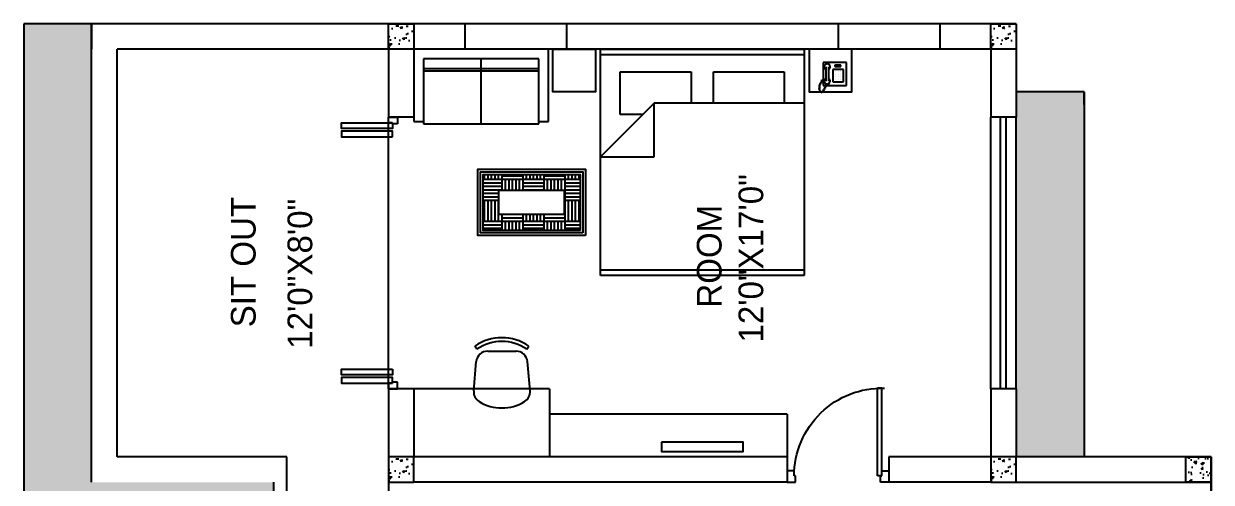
# Model space of a CAD drawing. Extents: x 22122 to 25969, y -3246 to 705.
# Drawn here: x 23225.7 to 23645.7, y -2080.5 to -1918.5 of the extents above; entities that cross this region are included whole.
import ezdxf

# ---------------------------------------------------------------- set-up
doc = ezdxf.new("R2010")
doc.units = 0
doc.header["$LTSCALE"] = 20
doc.header["$MEASUREMENT"] = 0
for name, color, linetype in [('COLUMN', 31, 'Continuous'), ('DOOR', 1, 'Continuous'), ('FURN', 10, 'Continuous'), ('HATCH', 254, 'Continuous'), ('Roof lilne', 31, 'Continuous'), ('text', 2, 'Continuous'), ('tile', 22, 'Continuous'), ('wall', 13, 'Continuous'), ('WINDOW', 4, 'Continuous')]:
    doc.layers.add(name, color=color, linetype=linetype)
doc.styles.add('style5', font='tt0142m_.ttf')
pattern_1 = [(4.9697, (-16547.68897, -178708.16906), (-96.00000841214, -7.99993045606), [7.387776, -177.306568]), (270, (-16540.329, -178707.529), (8, -8), [0.64, -7.36]), (90, (-16539.689, -178715.529), (-8, 8), [2.24, -5.76]), (180, (-16539.689, -178713.289), (-8, -8), [0.8, -7.2]), (360, (-16540.489, -178708.169), (8, 8), [0.8, -7.2]), (90, (-16539.689, -178708.169), (-8, 8), [0.64, -7.36]), (90, (-16540.329, -178715.529), (-8, 8), [1.6, -6.4]), (175.0303, (-16540.32897, -178713.92906), (-96.00000841214, 7.99993045606), [7.387776, -177.306568]), (142.6961, (-16540.72897, -178713.92906), (136.0000859335, -103.99988711906), [2.112064, -209.094]), (108.4349, (-16542.409, -178712.649), (-7.999987226, 16.000003477), [2.023856, -23.27436]), (71.5651, (-16543.049, -178710.729), (-7.999987226, -16.000003477), [2.023856, -23.27436]), (37.3039, (-16542.40897, -178708.80906), (136.0000859335, 103.99988711906), [2.112064, -209.094]), (110.2249, (-16541.84897, -178712.24906), (32.0000666848, -87.9999781147), [1.61988, -160.367776]), (69.7751, (-16542.40897, -178710.72906), (32.0000666848, 87.9999781147), [1.61988, -160.367776]), (37.4054, (-16541.84897, -178709.20906), (103.99993971984, 80.0000796209), [1.712072, -169.4954]), (142.5946, (-16540.48897, -178713.28906), (103.99993971984, -80.0000796209), [1.712072, -169.4954])]

# ---------------------------------------------------------------- blocks, each defined once
blk = doc.blocks.new('A$C3B4262AC')
at = {"layer": 'DOOR'}
for p, q in [((0, 4), (0, 0)), ((2.5, 4), (0, 4)), ((0, 0), (3, 0)), ((2.5, 2.25), (2.5, 4)), ((3, 2.25), (2.5, 2.25)), ((3, 0), (3, 2.25))]:
    blk.add_line(p, q, dxfattribs=at)
blk = doc.blocks.new('DR1H902')
at = {"color": 0}
for p, q in [((-0.5, 0), (-0.5, 1)), ((-0.5, 1), (-0.45, 1)), ((-0.45, 0), (-0.45, 1)), ((-0.5, 0), (-0.45, 0))]:
    blk.add_line(p, q, dxfattribs=at)
blk.add_arc((-0.5, 0), 1, 0, 91.707, dxfattribs=at)
blk = doc.blocks.new('A$C1F9E242A')
blk.add_blockref('A$C3B4262AC', (0, 0))
at = {"xscale": -1}
blk.add_blockref('A$C3B4262AC', (36, 0), dxfattribs=at)
at = {"layer": 'DOOR', "xscale": -31, "yscale": 31, "zscale": 68.88888888888889}
blk.add_blockref('DR1H902', (18, 2.25), dxfattribs=at)
blk = doc.blocks.new('*U69')
blk.add_blockref('A$C1F9E242A', (-36, -2))
blk = doc.blocks.new('SOFA')
at = {"color": 1}
for p, q in [((28, 4), (-28, 4)), ((-28, 4), (-28, -26)), ((24, 0), (-24, 0)), ((-24, 0), (-24, -27)), ((0, -27), (0, 0)), ((28, -26), (28, 4)), ((-24, -4), (24, -4)), ((24, -27), (24, 0)), ((24, -27), (24, 0)), ((-24, -5), (24, -5)), ((-28, -26), (-24, -26)), ((-24, -27), (24, -27)), ((24, -26), (28, -26))]:
    blk.add_line(p, q, dxfattribs=at)
blk = doc.blocks.new('RECTANG')
for p, q in [((1, 1), (0, 1)), ((0, 1), (0, 0)), ((1, 0), (1, 1)), ((0, 0), (1, 0))]:
    blk.add_line(p, q)
blk = doc.blocks.new('BEDKING')
at = {"color": 0}
for p, q in [((-78, -36), (-78, 36)), ((-19, 36), (-19, -17)), ((-2, 36), (-2, -36)), ((-8, 29), (-19, 29)), ((-8, 4), (-8, 29)), ((-19, 4), (-8, 4)), ((-8, -4), (-19, -4)), ((-8, -29), (-8, -4)), ((-38, -17), (-19, -17)), ((-38, -36), (-38, -17)), ((-19, -17), (-38, -36)), ((-23, -21), (-23, -29)), ((-23, -29), (-8, -29))]:
    blk.add_line(p, q, dxfattribs=at)
at = {"color": 0, "xscale": 80, "yscale": 72, "zscale": 80}
blk.add_blockref('RECTANG', (-80, -36), dxfattribs=at)
blk = doc.blocks.new('FNPHONE')
at = {"color": 0}
for p, q in [((0.92, 6.54), (0.92, 1.54)), ((1.92, 6.54), (1.92, 1.54)), ((4.33, 4.85), (4.33, 4.85)), ((5.27, 4.85), (5.27, 4.85)), ((6.21, 4.85), (6.21, 4.85)), ((-0.9, 0.22), (-1.5, 0.02)), ((-0.7, 0.62), (-1.3, 0.42)), ((-0.5, 1.02), (-1.1, 0.82)), ((-0.3, 1.42), (-0.9, 1.22)), ((-0.1, 1.82), (-0.7, 1.62)), ((1.06, 0.56), (0.7, -0.58)), ((4.33, 3.91), (4.33, 3.91)), ((4.33, 2.97), (4.33, 2.97)), ((4.33, 2.03), (4.33, 2.03)), ((5.27, 3.91), (5.27, 3.91)), ((5.27, 2.97), (5.27, 2.97)), ((5.27, 2.03), (5.27, 2.03)), ((6.21, 3.91), (6.21, 3.91)), ((6.21, 2.97), (6.21, 2.97)), ((6.21, 2.03), (6.21, 2.03)), ((-1.1, -0.18), (-1.7, -0.38)), ((-1.1, -0.58), (-1.7, -0.78)), ((-1.1, -0.98), (-1.7, -1.18)), ((-1.1, -1.38), (-1.7, -1.58)), ((-0.9, -1.78), (-1.5, -1.98)), ((-0.7, -2.18), (-1.3, -2.38)), ((-0.23, -2.46), (-0.83, -2.66)), ((0.3, -1.98), (-0.3, -2.18)), ((0.5, -1.58), (-0.1, -1.78)), ((0.7, -1.18), (0.1, -1.38)), ((0.9, -0.78), (0.3, -0.98))]:
    blk.add_line(p, q, dxfattribs=at)
for centre, start, end in [((1.42, 6.54), 298.4915, 241.5085), ((1.42, 1.54), 118.4915, 61.5085)]:
    blk.add_arc(centre, 1.05, start, end, dxfattribs=at)
for p, xscale, yscale, zscale in [((0, 0), 8.20528234483245, 8.104073169521023, 8.20528234483245), ((3.4, 1.25), 3.75, 4.375, 3.75), ((4.18, 6.72), 2.03125, 0.46875, 2.03125)]:
    blk.add_blockref('RECTANG', p, dxfattribs=dict(at, xscale=xscale, yscale=yscale, zscale=zscale))
blk = doc.blocks.new('CHAIR1')
at = {"color": 0}
for p, q in [((6.09, 9.96), (16.38, 9.07)), ((20.77, 8.8), (21.88, 9.57)), ((20.09, 5.02), (20.09, -5.02)), ((6.09, -9.96), (16.38, -9.07)), ((20.77, -8.8), (21.88, -9.57))]:
    blk.add_line(p, q, dxfattribs=at)
for centre, radius, start, end in [((5.74, 5.91), 4.06, 85.0303, 148.407), ((16.03, 5.02), 4.06, 0, 85.0303), ((7.9, 0), 15.59, 325.6197, 34.3803), ((7.9, 0), 16.94, 325.6197, 34.3803), ((15.35, 0), 15.35, 148.407, 211.593), ((5.74, -5.91), 4.06, 211.593, 274.9697), ((16.03, -5.02), 4.06, 274.9697, 0)]:
    blk.add_arc(centre, radius, start, end, dxfattribs=at)

msp = doc.modelspace()

# ---------------------------------------------------------------- hatches: boundary and pattern name
at = {"layer": 'FURN'}
h = msp.add_hatch(dxfattribs=at)
h.set_pattern_fill('AR-PARQ1', color=9, scale=0.61875, angle=-90, style=0)
h.set_pattern_definition([(180, (29379.392, 2874.924), (-7.425, -7.425), [7.425, -7.425]), (180, (29379.392, 2876.161), (-7.425, -7.425), [7.425, -7.425]), (180, (29379.392, 2877.399), (-7.425, -7.425), [7.425, -7.425]), (180, (29379.392, 2878.636), (-7.425, -7.425), [7.425, -7.425]), (180, (29379.392, 2879.874), (-7.425, -7.425), [7.425, -7.425]), (180, (29379.392, 2881.111), (-7.425, -7.425), [7.425, -7.425]), (180, (29379.392, 2882.349), (-7.425, -7.425), [7.425, -7.425]), (90, (29371.967, 2874.924), (7.425, 7.425), [7.425, -7.425]), (90, (29370.73, 2874.924), (7.425, 7.425), [7.425, -7.425]), (90, (29369.492, 2874.924), (7.425, 7.425), [7.425, -7.425]), (90, (29368.255, 2874.924), (7.425, 7.425), [7.425, -7.425]), (90, (29367.017, 2874.924), (7.425, 7.425), [7.425, -7.425]), (90, (29365.78, 2874.924), (7.425, 7.425), [7.425, -7.425]), (90, (29364.542, 2874.924), (7.425, 7.425), [7.425, -7.425])])
h.paths.add_polyline_path([(23388.12, -1991.53), (23388.12, -1971.74), (23422.45, -1971.74), (23422.45, -1991.53)])
h.paths.add_polyline_path([(23416.83, -1985.96), (23416.83, -1977.31), (23393.64, -1977.31), (23393.64, -1985.96)], flags=16)
at = {"layer": 'HATCH'}
h = msp.add_hatch(dxfattribs=at)
h.set_pattern_fill('AR-CONC', color=8, angle=90, style=0)
h.set_pattern_definition([(140, (-14337.8594, -175412.595), (0.62752135, 7.17260183), [0.75, -8.25]), (85, (-14337.8594, -175412.595), (-7.52192134, -1.38751334), [0.6, -6.6]), (190.4514, (-14337.807, -175411.997), (-6.89439542, 5.78509382), [0.6374019, -7.01142112]), (136.1842, (-14339.859, -175412.595), (1.65519014, 10.6724105), [1.125, -12.375]), (186.6356, (-14339.721, -175411.705), (-9.7411787, 9.34662706), [0.9561029, -10.51713]), (81.1842, (-14339.859, -175412.595), (-9.741186, 9.34661945), [0.9, -9.9]), (111, (-14339.3594, -175411.595), (4.0261889, 5.96907052), [0.75, -8.25]), (56, (-14339.3594, -175411.595), (-7.25150045, 2.43315332), [0.6, -6.6]), (161.4514, (-14339.024, -175411.0974), (-3.22530497, 8.40222629), [0.6374019, -7.01142112]), (127.5, (-14337.8594, -175412.5948), (-3.32893854, 0.121598553), [0, -6.52, 0, -6.7, 0, -6.625]), (97.5, (-14337.8594, -175412.5948), (-3.94411712, 2.630695374), [0, -3.82, 0, -6.37, 0, -2.525]), (57.5, (-14337.8594, -175414.8248), (0.225548717, 5.33822436), [0, -2.5, 0, -7.8, 0, -10.35]), (47.5, (-14337.8594, -175415.825), (-1.00104982, 5.83186169), [0, -3.25, 0, -5.18, 0, -7.35])])
h.paths.add_polyline_path([(23354.67, -1918.54), (23354.67, -1927.54), (23363.67, -1927.54), (23363.67, -1918.54)])
h = msp.add_hatch(dxfattribs=at)
h.set_pattern_fill('AR-CONC', color=8, angle=90, style=0)
h.set_pattern_definition([(140, (-14124.8594, -175412.595), (0.62752135, 7.17260183), [0.75, -8.25]), (85, (-14124.8594, -175412.595), (-7.52192134, -1.38751334), [0.6, -6.6]), (190.4514, (-14124.807, -175411.997), (-6.89439542, 5.78509382), [0.6374019, -7.01142112]), (136.1842, (-14126.859, -175412.595), (1.65519014, 10.6724105), [1.125, -12.375]), (186.6356, (-14126.721, -175411.705), (-9.7411787, 9.34662706), [0.9561029, -10.51713]), (81.1842, (-14126.859, -175412.595), (-9.741186, 9.34661945), [0.9, -9.9]), (111, (-14126.3594, -175411.595), (4.0261889, 5.96907052), [0.75, -8.25]), (56, (-14126.3594, -175411.595), (-7.25150045, 2.43315332), [0.6, -6.6]), (161.4514, (-14126.024, -175411.0974), (-3.22530497, 8.40222629), [0.6374019, -7.01142112]), (127.5, (-14124.8594, -175412.5948), (-3.32893854, 0.121598553), [0, -6.52, 0, -6.7, 0, -6.625]), (97.5, (-14124.8594, -175412.5948), (-3.94411712, 2.630695374), [0, -3.82, 0, -6.37, 0, -2.525]), (57.5, (-14124.8594, -175414.8248), (0.225548717, 5.33822436), [0, -2.5, 0, -7.8, 0, -10.35]), (47.5, (-14124.8594, -175415.825), (-1.00104982, 5.83186169), [0, -3.25, 0, -5.18, 0, -7.35])])
h.paths.add_polyline_path([(23567.67, -1918.54), (23567.67, -1927.54), (23576.67, -1927.54), (23576.67, -1918.54)])
h = msp.add_hatch(dxfattribs=at)
h.set_pattern_fill('AR-CONC', color=8, angle=90, style=0)
h.set_pattern_definition([(140, (-14337.8594, -175565.5933), (0.62752135, 7.17260183), [0.75, -8.25]), (85, (-14337.8594, -175565.593), (-7.52192134, -1.38751334), [0.6, -6.6]), (190.4514, (-14337.807, -175564.9956), (-6.89439542, 5.78509382), [0.6374019, -7.01142112]), (136.1842, (-14339.859, -175565.593), (1.65519014, 10.6724105), [1.125, -12.375]), (186.6356, (-14339.721, -175564.704), (-9.7411787, 9.34662706), [0.9561029, -10.51713]), (81.1842, (-14339.859, -175565.593), (-9.741186, 9.34661945), [0.9, -9.9]), (111, (-14339.3594, -175564.5933), (4.0261889, 5.96907052), [0.75, -8.25]), (56, (-14339.3594, -175564.593), (-7.25150045, 2.43315332), [0.6, -6.6]), (161.4514, (-14339.024, -175564.096), (-3.22530497, 8.40222629), [0.6374019, -7.01142112]), (127.5, (-14337.8594, -175565.5933), (-3.32893854, 0.121598553), [0, -6.52, 0, -6.7, 0, -6.625]), (97.5, (-14337.8594, -175565.5933), (-3.94411712, 2.630695374), [0, -3.82, 0, -6.37, 0, -2.525]), (57.5, (-14337.8594, -175567.8233), (0.225548717, 5.33822436), [0, -2.5, 0, -7.8, 0, -10.35]), (47.5, (-14337.8594, -175568.8233), (-1.00104982, 5.83186169), [0, -3.25, 0, -5.18, 0, -7.35])])
h.paths.add_polyline_path([(23354.67, -2071.54), (23354.67, -2080.54), (23363.67, -2080.54), (23363.67, -2071.54)])
h = msp.add_hatch(dxfattribs=at)
h.set_pattern_fill('AR-CONC', color=8, angle=90, style=0)
h.set_pattern_definition([(140, (-14124.8594, -175565.5933), (0.62752135, 7.17260183), [0.75, -8.25]), (85, (-14124.8594, -175565.593), (-7.52192134, -1.38751334), [0.6, -6.6]), (190.4514, (-14124.807, -175564.9956), (-6.89439542, 5.78509382), [0.6374019, -7.01142112]), (136.1842, (-14126.859, -175565.593), (1.65519014, 10.6724105), [1.125, -12.375]), (186.6356, (-14126.721, -175564.704), (-9.7411787, 9.34662706), [0.9561029, -10.51713]), (81.1842, (-14126.859, -175565.593), (-9.741186, 9.34661945), [0.9, -9.9]), (111, (-14126.3594, -175564.5933), (4.0261889, 5.96907052), [0.75, -8.25]), (56, (-14126.3594, -175564.593), (-7.25150045, 2.43315332), [0.6, -6.6]), (161.4514, (-14126.024, -175564.096), (-3.22530497, 8.40222629), [0.6374019, -7.01142112]), (127.5, (-14124.8594, -175565.5933), (-3.32893854, 0.121598553), [0, -6.52, 0, -6.7, 0, -6.625]), (97.5, (-14124.8594, -175565.5933), (-3.94411712, 2.630695374), [0, -3.82, 0, -6.37, 0, -2.525]), (57.5, (-14124.8594, -175567.8233), (0.225548717, 5.33822436), [0, -2.5, 0, -7.8, 0, -10.35]), (47.5, (-14124.8594, -175568.8233), (-1.00104982, 5.83186169), [0, -3.25, 0, -5.18, 0, -7.35])])
h.paths.add_polyline_path([(23567.67, -2071.54), (23567.67, -2080.54), (23576.67, -2080.54), (23576.67, -2071.54)])
h = msp.add_hatch(dxfattribs=at)
h.set_pattern_fill('AR-CONC', color=8, angle=90, style=0)
h.set_pattern_definition([(140, (-18352.554, -178326.153), (0.62752135, 7.17260183), [0.75, -8.25]), (85, (-18352.554, -178326.153), (-7.52192134, -1.38751334), [0.6, -6.6]), (190.4514, (-18352.5014, -178325.555), (-6.89439542, 5.78509382), [0.6374019, -7.01142112]), (136.1842, (-18354.554, -178326.153), (1.65519014, 10.6724105), [1.125, -12.375]), (186.6356, (-18354.416, -178325.264), (-9.7411787, 9.34662706), [0.9561029, -10.51713]), (81.1842, (-18354.554, -178326.153), (-9.741186, 9.34661945), [0.9, -9.9]), (111, (-18354.054, -178325.153), (4.0261889, 5.96907052), [0.75, -8.25]), (56, (-18354.054, -178325.153), (-7.25150045, 2.43315332), [0.6, -6.6]), (161.4514, (-18353.718, -178324.6555), (-3.22530497, 8.40222629), [0.6374019, -7.01142112]), (127.5, (-18352.5537, -178326.153), (-3.32893854, 0.121598553), [0, -6.52, 0, -6.7, 0, -6.625]), (97.5, (-18352.5537, -178326.153), (-3.94411712, 2.630695374), [0, -3.82, 0, -6.37, 0, -2.525]), (57.5, (-18352.5537, -178328.383), (0.225548717, 5.33822436), [0, -2.5, 0, -7.8, 0, -10.35]), (47.5, (-18352.5537, -178329.383), (-1.00104982, 5.83186169), [0, -3.25, 0, -5.18, 0, -7.35])])
h.paths.add_polyline_path([(23645.67, -2071.54), (23636.67, -2071.54), (23636.67, -2080.54), (23645.67, -2080.54)])
at = {"layer": 'tile'}
h = msp.add_hatch(dxfattribs=at)
h.set_pattern_fill('SPANTILE', color=256, scale=8, angle=90, style=0)
h.set_pattern_definition(pattern_1)
h.paths.add_polyline_path([(23225.67, -2395.54), (23249.67, -2395.54), (23249.67, -2233.54), (23314.17, -2233.54), (23314.17, -2161.54), (23314.17, -2152.54), (23314.17, -2080.54), (23249.67, -2080.54), (23249.67, -1918.54), (23225.67, -1918.54)])
h = msp.add_hatch(dxfattribs=at)
h.set_pattern_fill('SPANTILE', color=256, scale=8, angle=90, style=0)
h.set_pattern_definition(pattern_1)
h.paths.add_polyline_path([(23576.67, -2367.04), (23576.67, -2371.54), (23600.67, -2371.54), (23600.67, -2367.04)])
h.paths.add_polyline_path([(23576.67, -2262.04), (23576.67, -2266.54), (23576.67, -2270.54), (23576.67, -2358.54), (23576.67, -2362.54), (23576.67, -2367.04), (23600.67, -2367.04), (23600.67, -2262.04)])
h.paths.add_polyline_path([(23576.67, -2257.54), (23576.67, -2262.04), (23600.67, -2262.04), (23600.67, -2257.54)])
h.paths.add_polyline_path([(23576.67, -2242.54), (23576.67, -2242.54), (23576.67, -2257.54), (23600.67, -2257.54), (23600.67, -2242.54)])
h.paths.add_polyline_path([(23576.67, -2056.54), (23576.67, -2071.54), (23600.67, -2071.54), (23600.67, -2056.54)])
h.paths.add_polyline_path([(23576.67, -2052.04), (23576.67, -2056.54), (23600.67, -2056.54), (23600.67, -2052.04)])
h.paths.add_polyline_path([(23576.67, -1947.04), (23576.67, -1951.54), (23576.67, -1955.54), (23576.67, -2043.54), (23576.67, -2047.54), (23576.67, -2052.04), (23600.67, -2052.04), (23600.67, -1947.04)])
h.paths.add_polyline_path([(23576.67, -1942.54), (23576.67, -1947.04), (23600.67, -1947.04), (23600.67, -1942.54)])

# ---------------------------------------------------------------- linework, layer by layer
for p, q in [((23225.67, -1918.54), (23225.67, -2395.54)), ((23249.67, -1918.54), (23225.67, -1918.54)), ((23354.67, -1918.54), (23249.67, -1918.54)), ((23249.67, -2080.54), (23249.67, -1918.54)), ((23258.67, -2071.54), (23258.67, -1927.54)), ((23354.67, -1927.54), (23258.67, -1927.54)), ((23318.67, -2071.54), (23258.67, -2071.54)), ((23318.67, -2152.54), (23318.67, -2071.54)), ((23645.67, -2071.54), (23576.67, -2071.54)), ((23314.17, -2152.54), (23314.17, -2080.53)), ((23576.67, -2080.54), (23645.67, -2080.54)), ((23645.67, -2080.54), (23645.67, -2233.54))]:
    msp.add_line(p, q)
at = {"layer": 'COLUMN'}
for points in [[(23363.67, -1918.54), (23363.67, -1927.54), (23354.67, -1927.54), (23354.67, -1918.54)], [(23576.67, -1918.54), (23576.67, -1927.54), (23567.67, -1927.54), (23567.67, -1918.54)], [(23363.67, -2080.54), (23363.67, -2071.54), (23354.67, -2071.54), (23354.67, -2080.54)], [(23576.67, -2080.54), (23576.67, -2071.54), (23567.67, -2071.54), (23567.67, -2080.54)], [(23645.67, -2071.54), (23645.67, -2080.54), (23636.67, -2080.54), (23636.67, -2071.54)]]:
    msp.add_lwpolyline(points, close=True, dxfattribs=at)
at = {"layer": 'DOOR', "color": 4}
for points in [[(23356.07, -1953.54), (23356.07, -1955.54), (23338.07, -1955.54), (23338.07, -1953.54)], [(23356.07, -1958.54), (23356.07, -1956.54), (23338.07, -1956.54), (23338.07, -1958.54)], [(23356.07, -2040.54), (23356.07, -2042.54), (23338.07, -2042.54), (23338.07, -2040.54)], [(23356.07, -2045.54), (23356.07, -2043.54), (23338.07, -2043.54), (23338.07, -2045.54)]]:
    msp.add_lwpolyline(points, close=True, dxfattribs=at)
at = {"layer": 'FURN'}
for p, q in [((23411.67, -2047.54), (23363.67, -2047.54)), ((23411.67, -2047.54), (23411.67, -2071.54)), ((23495.67, -2056.54), (23411.67, -2056.54)), ((23495.67, -2056.54), (23495.67, -2071.54))]:
    msp.add_line(p, q, dxfattribs=at)
for points in [[(23412.83, -1927.54), (23427.86, -1927.54), (23427.86, -1942.6), (23412.83, -1942.6)], [(23518.51, -1927.54), (23503.48, -1927.54), (23503.48, -1942.6), (23518.51, -1942.6)], [(23424.3, -1993.39), (23386.26, -1993.39), (23386.26, -1969.89), (23424.3, -1969.89)], [(23416.83, -1985.96), (23393.64, -1985.96), (23393.64, -1977.31), (23416.83, -1977.31)], [(23451.25, -2066.42), (23451.25, -2069.66), (23480.08, -2069.66), (23480.08, -2066.42)]]:
    msp.add_lwpolyline(points, close=True, dxfattribs=at)
at = {"layer": 'FURN', "color": 9}
for points in [[(23423.37, -1992.46), (23387.19, -1992.46), (23387.19, -1970.82), (23423.37, -1970.82)], [(23422.45, -1991.53), (23388.12, -1991.53), (23388.12, -1971.74), (23422.45, -1971.74)]]:
    msp.add_lwpolyline(points, close=True, dxfattribs=at)
at = {"layer": 'Roof lilne', "color": 7}
for p, q in [((23600.67, -1947.04), (23600.67, -1942.54)), ((23600.67, -2052.04), (23600.67, -2071.54))]:
    msp.add_line(p, q, dxfattribs=at)
at = {"layer": 'wall'}
for p, q in [((23249.67, -1918.54), (23249.67, -1927.54)), ((23576.67, -1918.54), (23354.67, -1918.54)), ((23381.67, -1918.54), (23381.67, -1927.54)), ((23417.67, -1918.54), (23417.67, -1927.54)), ((23513.67, -1918.54), (23513.67, -1927.54)), ((23549.67, -1918.54), (23549.67, -1927.54)), ((23354.67, -1927.54), (23354.67, -1951.54)), ((23567.67, -1927.54), (23363.67, -1927.54)), ((23363.67, -1927.54), (23363.67, -1951.54)), ((23567.67, -1927.54), (23567.67, -1951.54)), ((23576.67, -1927.54), (23576.67, -1951.54)), ((23600.67, -1942.54), (23576.67, -1942.54)), ((23600.67, -1942.54), (23600.67, -2071.54)), ((23363.67, -1951.54), (23354.67, -1951.54)), ((23576.67, -1951.54), (23567.67, -1951.54)), ((23354.67, -2047.54), (23354.67, -2071.53)), ((23363.67, -2047.54), (23354.67, -2047.54)), ((23363.67, -2047.54), (23363.67, -2071.54)), ((23576.67, -2047.54), (23567.67, -2047.54)), ((23567.67, -2047.54), (23567.67, -2080.54)), ((23576.67, -2047.54), (23576.67, -2071.54)), ((23495.67, -2071.54), (23363.67, -2071.54)), ((23495.67, -2071.54), (23495.67, -2080.54)), ((23567.67, -2071.54), (23531.67, -2071.54)), ((23531.67, -2071.54), (23531.67, -2080.54)), ((23645.67, -2242.54), (23645.67, -2071.54)), ((23354.67, -2080.53), (23354.67, -2092.54)), ((23495.67, -2080.54), (23363.67, -2080.54)), ((23567.67, -2080.54), (23531.67, -2080.54))]:
    msp.add_line(p, q, dxfattribs=at)
at = {"layer": 'wall', "color": 7}
msp.add_line((23354.67, -2047.54), (23354.67, -1951.54), dxfattribs=at)
at = {"layer": 'WINDOW'}
for p, q in [((23567.67, -2047.54), (23567.67, -1951.54)), ((23576.67, -2047.54), (23576.67, -1951.54))]:
    msp.add_line(p, q, dxfattribs=at)
at = {"layer": 'WINDOW', "color": 4}
for p, q in [((23571.17, -2047.54), (23571.17, -1951.54)), ((23573.17, -2047.54), (23573.17, -1951.54))]:
    msp.add_line(p, q, dxfattribs=at)

# ---------------------------------------------------------------- block references
at = {"yscale": 0.7999999999883585, "zscale": 0.7999999999999999, "rotation": 90}
for p, xscale in [((23357.87, -1951.54), -0.7999999999883585), ((23357.87, -2047.54), 0.7999999999883585)]:
    msp.add_blockref('A$C3B4262AC', p, dxfattribs=dict(at, xscale=xscale))
at = {"layer": 'DOOR'}
msp.add_blockref('*U69', (23531.67, -2078.54), dxfattribs=at)
at = {"layer": 'FURN', "xscale": 0.8500000000058208, "yscale": 0.8500000000058208, "zscale": 0.85}
msp.add_blockref('SOFA', (23387.47, -1930.94), dxfattribs=at)
at = {"layer": 'FURN', "xscale": -1, "rotation": 270}
msp.add_blockref('BEDKING', (23465.67, -1927.54), dxfattribs=at)
at = {"layer": 'FURN'}
msp.add_blockref('FNPHONE', (23508.41, -1940.3), dxfattribs=at)
at = {"layer": 'FURN', "rotation": 90}
msp.add_blockref('CHAIR1', (23394.77, -2054.3), dxfattribs=at)

# ---------------------------------------------------------------- texts
at = {"layer": 'text', "style": 'style5'}
for s, height, p in [('12\'0"X17\'0"', 8.7331, (23487.21, -2031.17)), ('SIT OUT', 8.733, (23307.68, -2025.78)), ('12\'0"X8\'0"', 8.733, (23327.7, -2033.37)), ('ROOM', 8.733, (23472.47, -2018.84))]:
    msp.add_text(s, height=height, rotation=90, dxfattribs=at).set_placement(p)

doc.saveas('drawing.dxf')
